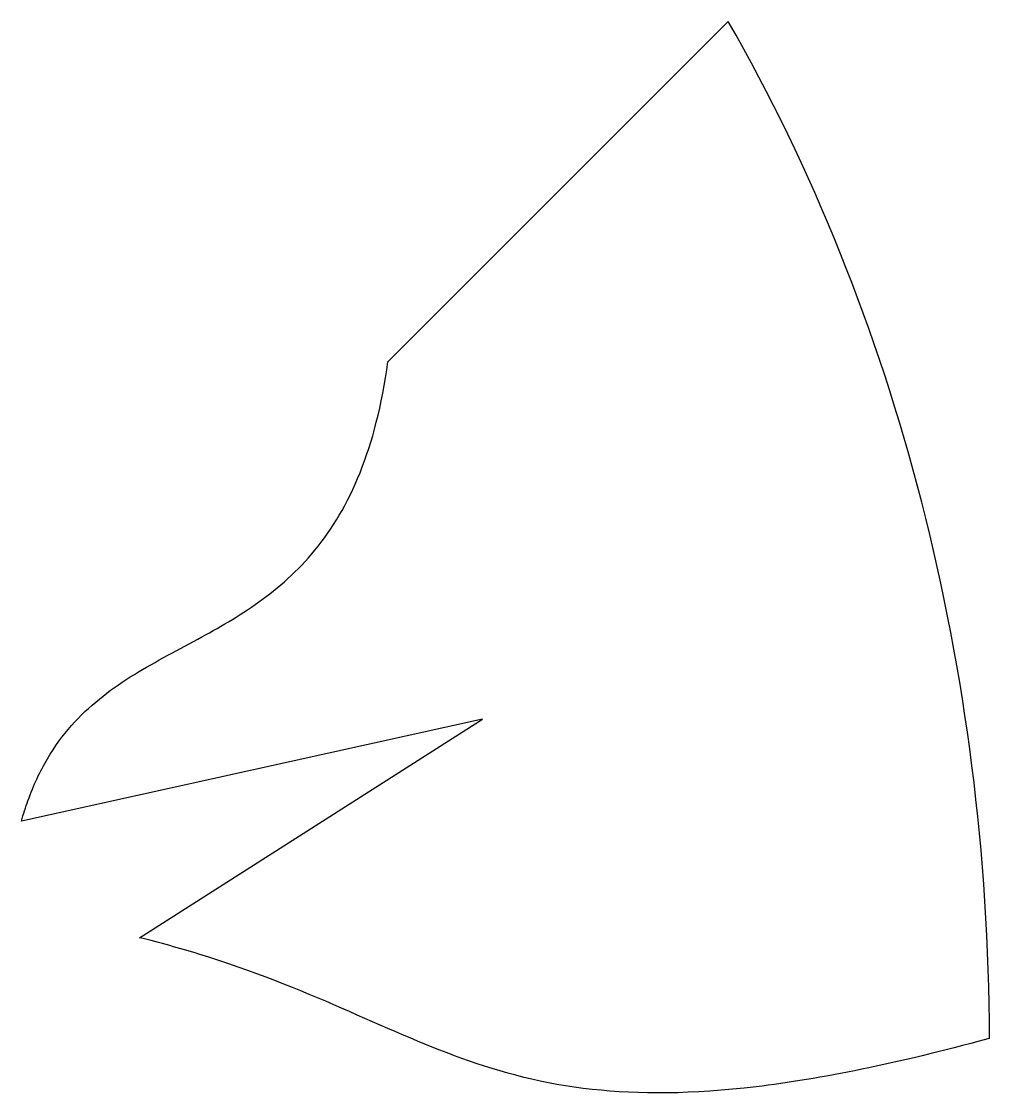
# Model space of a CAD drawing. Extents: x 25.6 to 101.6, y -3.9 to 80.4.
import ezdxf

# ---------------------------------------------------------------- set-up
doc = ezdxf.new("R2010")
doc.units = 0
doc.layers.add('VISIBLE', color=7, linetype='CONTINUOUS')

msp = doc.modelspace()

# ---------------------------------------------------------------- linework, layer by layer
at = {"layer": 'VISIBLE'}
for p, q in [((54.354, 53.647), (81.075, 80.368)), ((61.788, 25.594), (25.574, 17.565)), ((34.834, 8.422), (61.788, 25.594))]:
    msp.add_line(p, q, dxfattribs=at)
msp.add_ellipse((0, 0), major_axis=(0, -133.35), ratio=0.761905, start_param=1.574682, end_param=2.217655, dxfattribs=at)
for points, knots in [([(39.426, 31.871), (41.035, 32.745), (44.28, 34.589), (48.77, 38.522), (52.364, 44.435), (53.88, 50.203), (54.354, 53.647)], [0, 0, 0, 0, 0.1174203, 0.2348405, 0.3522608, 0.46781, 0.46781, 0.46781, 0.46781]), ([(25.574, 17.565), (25.731, 18.129), (26.312, 19.955), (27.551, 22.581), (29.452, 25.159), (31.652, 27.223), (34.906, 29.496), (37.608, 30.885), (39.426, 31.871)], [0.5746127, 0.5746127, 0.5746127, 0.5746127, 0.6022608, 0.6685507, 0.7348405, 0.8011304, 0.8674203, 1, 1, 1, 1]), ([(70.397, -3.492), (66.567, -3.069), (60.044, -1.321), (51.016, 2.836), (42.585, 6.319), (36.48, 8.018), (34.834, 8.422)], [0.3225013, 0.3225013, 0.3225013, 0.3225013, 0.491876, 0.6612506, 0.8306253, 0.8881387, 0.8881387, 0.8881387, 0.8881387]), ([(101.599, 0.518), (101.556, 0.506), (101.512, 0.494), (101.468, 0.482), (94.266, -1.488), (82.372, -3.878), (74.044, -3.894), (70.397, -3.492)], [-0.000979, -0.000979, -0.000979, -0.000979, 0, 0, 0, 0.1612506, 0.3225013, 0.3225013, 0.3225013, 0.3225013])]:
    msp.add_open_spline(points, degree=3, knots=knots, dxfattribs=at)

doc.saveas('drawing.dxf')
